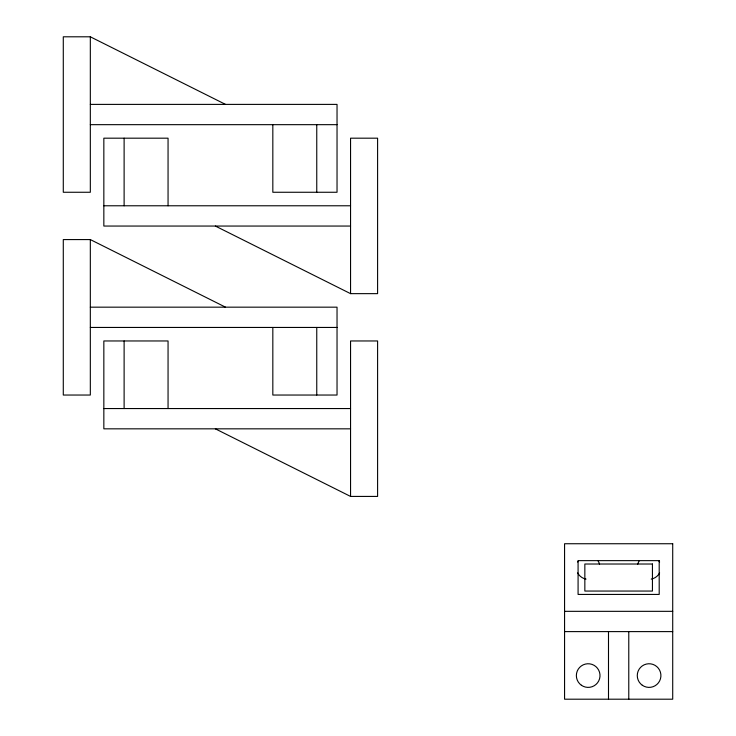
<?xml version="1.0" encoding="UTF-8"?>
<svg xmlns="http://www.w3.org/2000/svg" width="736" height="736" viewBox="0 0 736 736"><rect width="100%" height="100%" fill="white"/><g stroke="black" fill="none" stroke-linecap="round" stroke-linejoin="round"><path stroke-width="1.1" d="M90.326 36.8L63.287 36.8L63.287 192.262L90.326 192.262L90.326 36.8L225.51 104.392M90.326 104.392L337.033 104.392L337.033 192.262L272.826 192.262L272.826 124.669M90.326 124.669L337.033 124.669M103.84 205.776L350.557 205.776M350.557 226.053L103.84 226.053L103.84 138.184L168.056 138.184L168.056 205.776M90.326 239.577L63.287 239.577L63.287 395.039L90.326 395.039L90.326 239.577L225.51 307.17M350.557 293.646L377.596 293.646L377.596 138.184L350.557 138.184L350.557 293.646L215.372 226.053M90.326 307.17L337.033 307.17L337.033 395.039L272.826 395.039L272.826 327.446M90.326 327.446L337.033 327.446M103.84 408.554L350.557 408.554M350.557 428.83L103.84 428.83L103.84 340.961L168.056 340.961L168.056 408.554M350.557 496.423L377.596 496.423L377.596 340.961L350.557 340.961L350.557 496.423L215.372 428.83M564.567 611.331L672.713 611.331M564.567 631.608L672.713 631.608M628.774 631.608L628.774 699.2M608.497 631.608L608.497 699.2M316.756 124.669L316.756 192.262M316.756 327.446L316.756 395.039M124.117 138.184L124.117 205.776M124.117 340.961L124.117 408.554M659.603 572.893A11.831 11.831 0 0 1 651.25 579.094M637.726 564.208A11.831 11.831 0 0 1 639.198 560.988M658.996 560.988A11.831 11.831 0 0 1 659.603 562.028M586.031 579.094A11.831 11.831 0 0 1 577.677 572.893M577.677 562.028A11.831 11.831 0 0 1 578.284 560.988M598.083 560.988A11.831 11.831 0 0 1 599.555 564.208M672.713 543.738L564.567 543.738L564.567 699.2L672.713 699.2L672.713 543.738M659.198 560.639L578.082 560.639L578.082 594.43L659.198 594.43L659.198 560.639M652.436 564.015L584.844 564.015L584.844 591.054L652.436 591.054L652.436 564.015M642.289 685.244A11.831 11.831 0 0 0 660.873 676.642A11.831 11.831 0 0 0 644.129 664.838A11.831 11.831 0 0 0 642.289 685.244M581.376 685.244A11.831 11.831 0 0 0 599.96 676.642A11.831 11.831 0 0 0 583.216 664.838A11.831 11.831 0 0 0 581.376 685.244"/></g></svg>
